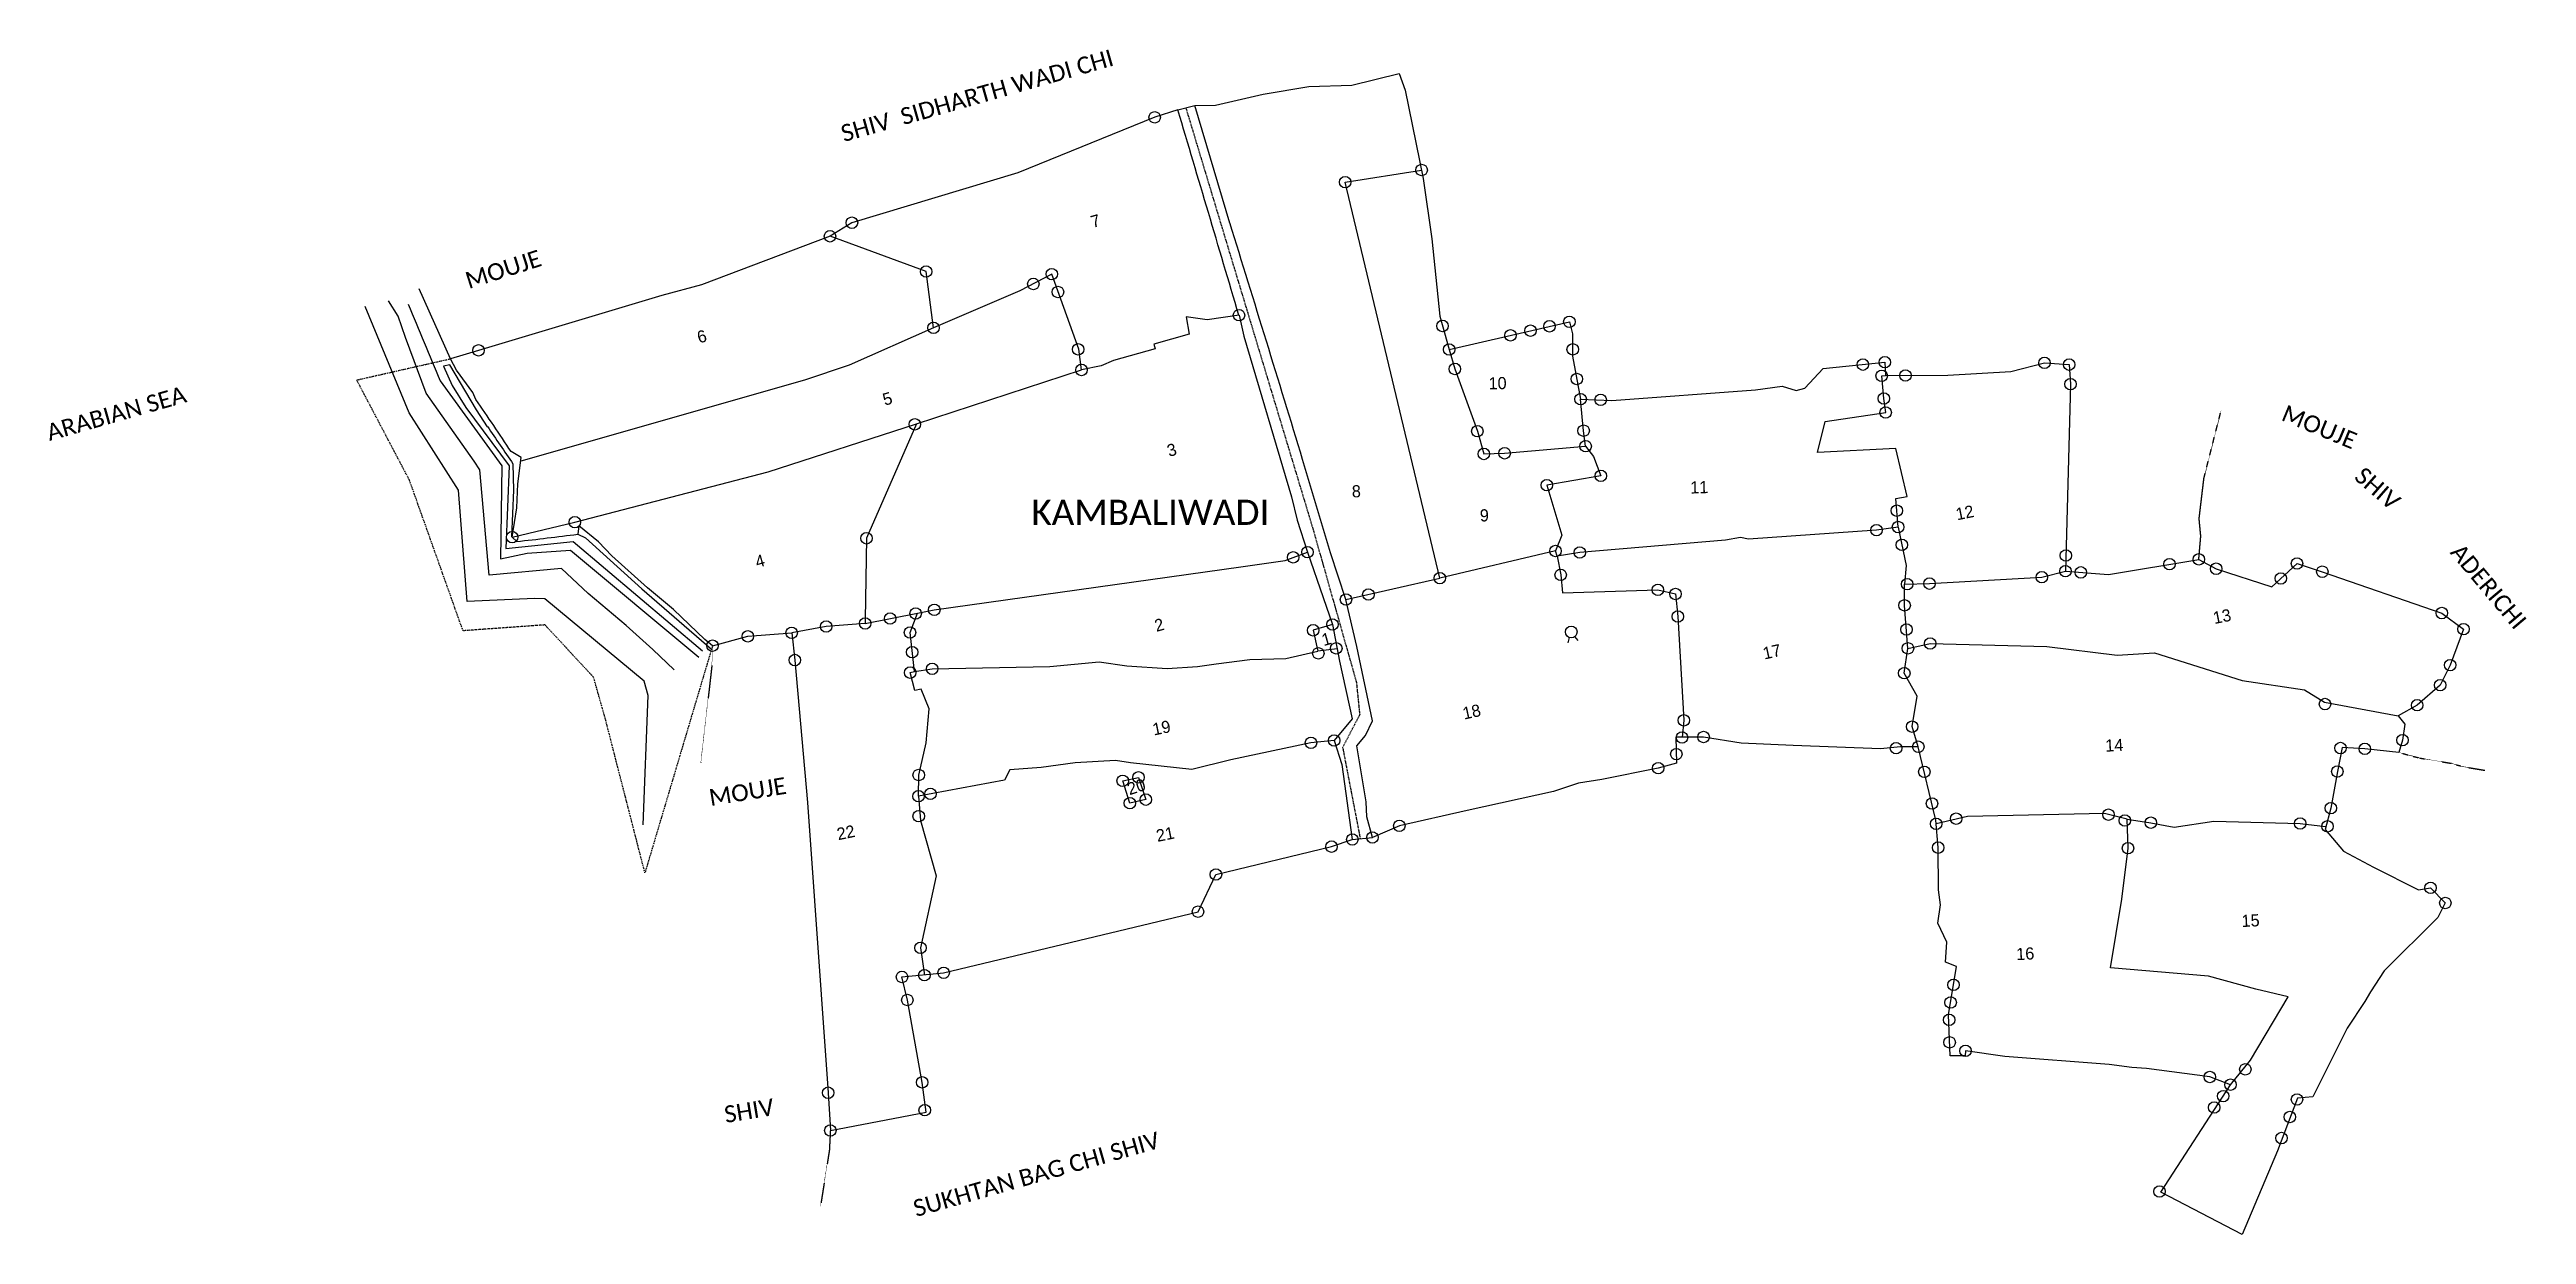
# Model space of a CAD drawing. Header units: metres. Extents: x 353351 to 354831, y 1750898 to 1751606.
import ezdxf

# ---------------------------------------------------------------- set-up
doc = ezdxf.new("R2010")
doc.units = ezdxf.units.M
doc.header["$MEASUREMENT"] = 0
for name, pattern in [('DASHDOT', [1, 0.5, -0.25, 0, -0.25]), ('DASHED', [0.75, 0.5, -0.25]), ('DIVIDE', [1.25, 0.5, -0.25, 0, -0.25, 0, -0.25])]:
    doc.linetypes.add(name, pattern=pattern)
for name, color, linetype in [('LINE_WATER', 4, 'Continuous'), ('OFF', 1, 'Continuous'), ('OTHERS', 1, 'Continuous'), ('POLY_PARCEL', 6, 'Continuous'), ('POLY_ROAD', 30, 'Continuous'), ('POLY_WATER', 4, 'Continuous'), ('TEXT_MAPOUT', 7, 'Continuous'), ('TEXT_PARCEL', 7, 'Continuous'), ('V_BOUND_LINE', 7, 'Continuous'), ('V_BOUND_STREAM_LINE', 7, 'DASHDOT'), ('V_DIVIDE_LINE', 7, 'DIVIDE')]:
    doc.layers.add(name, color=color, linetype=linetype)
doc.styles.get("Standard").update_dxf_attribs({"font": 'calibri.ttf'})
doc.styles.add('TEXT_MAP', font='')
doc.styles.get('TEXT_MAP').set_extended_font_data('Kruti Dev 050')

msp = doc.modelspace()

# ---------------------------------------------------------------- linework, layer by layer
for points in [[(354258.6, 1751251.5), (354259.4, 1751254.6)], [(354264.6, 1751252.8), (354262.6, 1751255.2)]]:
    msp.add_lwpolyline(points)
for centre, radius in [((354011.5, 1751565.6), 3.43), ((354125.3, 1751526.8), 3.43), ((354171, 1751534.1), 3.43), ((353817.5, 1751494.5), 3.43), ((353830.6, 1751502.6), 3.43), ((353874.9, 1751473.4), 3.43), ((353939, 1751466), 3.43), ((353950, 1751471.9), 3.43), ((353953.7, 1751461.2), 3.43), ((354061.9, 1751447.3), 3.43), ((353879.3, 1751439.8), 3.43), ((354183.5, 1751440.9), 3.43), ((354224.1, 1751435.3), 3.43), ((354236.1, 1751438.1), 3.43), ((354247.4, 1751440.7), 3.43), ((354259.3, 1751443.4), 3.43), ((353607.5, 1751426.3), 3.43), ((353965.8, 1751426.9), 3.43), ((354187.5, 1751426.8), 3.43), ((354261.3, 1751426.9), 3.43), ((354434.7, 1751417.8), 3.43), ((354447.8, 1751419.2), 3.43), ((354543.2, 1751418.8), 3.43), ((354557.9, 1751417.8), 3.43), ((353967.8, 1751414.6), 3.43), ((354190.9, 1751415.2), 3.43), ((354263.7, 1751409.2), 3.43), ((354445.9, 1751411.1), 3.43), ((354460.1, 1751411.3), 3.43), ((354558.7, 1751406.1), 3.43), ((354266, 1751397.1), 3.43), ((354278, 1751396.7), 3.43), ((354447.2, 1751397.5), 3.43), ((354448.3, 1751389.2), 3.43), ((353868.2, 1751382.1), 3.43), ((354204.3, 1751378), 3.43), ((354267.8, 1751378.3), 3.43), ((354208.2, 1751364.4), 3.43), ((354220.6, 1751364.8), 3.43), ((354269, 1751369), 3.43), ((354245.8, 1751345.7), 3.43), ((354278.1, 1751351.3), 3.43), ((354455, 1751330.5), 3.43), ((353627.6, 1751314.7), 3.43), ((353665, 1751323.6), 3.43), ((353839.3, 1751314), 3.43), ((354442.8, 1751318.8), 3.43), ((354455.7, 1751320.7), 3.43), ((354094.3, 1751302.6), 3.43), ((354102.8, 1751305.7), 3.43), ((354251, 1751306.4), 3.43), ((354265.5, 1751305.5), 3.43), ((354458, 1751310.1), 3.43), ((354556, 1751303.7), 3.43), ((354617.9, 1751298.5), 3.43), ((354635.4, 1751301.4), 3.43), ((354694.1, 1751298.9), 3.43), ((354181.9, 1751290.2), 3.43), ((354254.1, 1751292.1), 3.43), ((354312.2, 1751283.2), 3.43), ((354461.1, 1751286.6), 3.43), ((354474.5, 1751286.9), 3.43), ((354541.6, 1751290.7), 3.43), ((354555.7, 1751294.3), 3.43), ((354564.9, 1751293.6), 3.43), ((354645.8, 1751295.8), 3.43), ((354684.4, 1751290), 3.43), ((354709.2, 1751294), 3.43), ((353868.7, 1751269), 3.43), ((353879.8, 1751271.2), 3.43), ((354125.8, 1751277.4), 3.43), ((354139.2, 1751280.4), 3.43), ((354322.7, 1751280.7), 3.43), ((354459.6, 1751273.9), 3.43), ((354780.6, 1751269.3), 3.43), ((353768.4, 1751255.4), 3.43), ((353794.6, 1751257.5), 3.43), ((353815.2, 1751261.3), 3.43), ((353838.5, 1751263.1), 3.43), ((353853.4, 1751266), 3.43), ((353865.3, 1751257.7), 3.43), ((354106.2, 1751259), 3.43), ((354117.7, 1751262.5), 3.43), ((354260.4, 1751258), 3.52), ((354324.1, 1751267.2), 3.43), ((354460.7, 1751259.5), 3.43), ((354793.6, 1751259.7), 3.43), ((353747.3, 1751249.8), 3.43), ((353796.5, 1751241.2), 3.43), ((353866.6, 1751245.9), 3.43), ((354109.3, 1751245.2), 3.43), ((354120, 1751248.2), 3.43), ((354461.6, 1751248.2), 3.43), ((354474.9, 1751251.1), 3.43), ((353865.4, 1751233.7), 3.43), ((353878.5, 1751236), 3.43), ((354459.4, 1751233.4), 3.43), ((354779.6, 1751226.2), 3.43), ((354785.6, 1751238.2), 3.43), ((354710.8, 1751214.9), 3.43), ((354765.9, 1751214.2), 3.43), ((354326.6, 1751194.9), 3.43), ((354327.7, 1751205.2), 3.43), ((354339.5, 1751195.2), 3.43), ((354464.1, 1751201.4), 3.43), ((354104.9, 1751191.7), 3.43), ((354118.7, 1751193.1), 3.43), ((354323.2, 1751185), 3.43), ((354454.5, 1751188.5), 3.43), ((354467.8, 1751189.4), 3.43), ((354720.1, 1751188.6), 3.43), ((354734.6, 1751188.1), 3.43), ((354757.1, 1751193.3), 3.43), ((353870.5, 1751172.5), 3.43), ((353992.4, 1751169), 3.43), ((354001.8, 1751171.1), 3.43), ((354312.4, 1751176.6), 3.43), ((354471.4, 1751174.4), 3.43), ((354718.2, 1751174.6), 3.43), ((353870.4, 1751159.8), 3.43), ((353877.5, 1751161.2), 3.43), ((353996.7, 1751155.7), 3.43), ((354006.2, 1751157.8), 3.43), ((354476, 1751155.5), 3.43), ((354714.3, 1751152.7), 3.43), ((353870.5, 1751147.9), 3.43), ((354141.6, 1751135.2), 3.43), ((354157.7, 1751142.1), 3.43), ((354478.5, 1751143.3), 3.43), ((354490.4, 1751146.4), 3.43), ((354581.4, 1751148.8), 3.43), ((354591.2, 1751145.3), 3.43), ((354606.7, 1751144), 3.43), ((354696, 1751143.5), 3.43), ((354712.3, 1751141.8), 3.43), ((354117.2, 1751129.7), 3.43), ((354129.6, 1751134), 3.43), ((354479.7, 1751129.1), 3.43), ((354593.1, 1751128.8), 3.43), ((354048.1, 1751113), 3.43), ((354037.4, 1751090.8), 3.43), ((354773.9, 1751105.1), 3.43), ((354782.7, 1751096), 3.43), ((353871.6, 1751069.2), 3.43), ((353860.5, 1751051.8), 3.43), ((353873.9, 1751052.9), 3.43), ((353885.4, 1751054.3), 3.43), ((354488.8, 1751047.1), 3.43), ((353863.7, 1751038), 3.43), ((354487.1, 1751036.5), 3.43), ((354486.2, 1751026.2), 3.43), ((354486.5, 1751012.7), 3.43), ((354496, 1751007.6), 3.43), ((353872.6, 1750988.8), 3.43), ((354642, 1750992), 3.43), ((354654.3, 1750987.4), 3.43), ((354663.2, 1750996.6), 3.43), ((353816.4, 1750982.6), 3.43), ((353874.1, 1750972.2), 3.43), ((354644.6, 1750973.8), 3.43), ((354650, 1750980.6), 3.43), ((354694.1, 1750978.6), 3.43), ((353817.7, 1750960), 3.43), ((354689.8, 1750968.1), 3.43), ((354684.8, 1750955.5), 3.43), ((354611.9, 1750923.6), 3.43)]:
    msp.add_circle(centre, radius)
at = {"layer": 'LINE_WATER'}
for p, q in [((353566, 1751388.9), (353539.7, 1751452.6)), ((353559.5, 1751446.7), (353553.7, 1751456)), ((353563.8, 1751433.9), (353559.5, 1751446.7)), ((353576.1, 1751400.8), (353563.8, 1751433.9)), ((353584.5, 1751408), (353621.3, 1751357.3)), ((353590.4, 1751417.6), (353586.5, 1751416.9)), ((353586.5, 1751416.9), (353591.7, 1751405.3)), ((353606.2, 1751390.8), (353590.4, 1751417.6)), ((353591.7, 1751405.3), (353599.9, 1751392.1)), ((353604.8, 1751360.1), (353576.1, 1751400.8)), ((353599.9, 1751392.1), (353625.8, 1751357.3)), ((353612.8, 1751380.7), (353606.2, 1751390.8)), ((353595.5, 1751342.8), (353566, 1751388.9)), ((353608.2, 1751354.9), (353604.8, 1751360.1)), ((353613.8, 1751292), (353608.2, 1751354.9)), ((353621.3, 1751357.3), (353620.7, 1751301.8)), ((353625.8, 1751357.3), (353623.8, 1751307.9)), ((353628.5, 1751342.7), (353628.1, 1751358.5)), ((353600.7, 1751276.2), (353595.5, 1751342.8)), ((353627.4, 1751314.8), (353628.5, 1751342.7)), ((353666.8, 1751316.4), (353671.4, 1751314.2)), ((353620.7, 1751301.8), (353636.5, 1751305.1)), ((353623.8, 1751307.9), (353664.1, 1751312)), ((353636.5, 1751305.1), (353662.5, 1751306.9)), ((353662.5, 1751306.9), (353739.1, 1751242.9)), ((353664.1, 1751312), (353741.3, 1751246.7)), ((353671.4, 1751314.2), (353705, 1751283.8)), ((353657.1, 1751296), (353613.8, 1751292)), ((353673, 1751280.9), (353657.1, 1751296)), ((353641, 1751277.9), (353600.7, 1751276.2)), ((353647, 1751277.7), (353641, 1751277.9)), ((353706.5, 1751228.6), (353647, 1751277.7)), ((353695.6, 1751261.9), (353673, 1751280.9)), ((353705, 1751283.8), (353746.7, 1751247.7)), ((353711.6, 1751247.5), (353695.6, 1751261.9)), ((353724.4, 1751235.4), (353711.6, 1751247.5)), ((353708.9, 1751220), (353706.5, 1751228.6)), ((353705.8, 1751142.7), (353708.9, 1751220))]:
    msp.add_line(p, q, dxfattribs=at)
for centre, radius, start, end in [((358249.1, 1753370.9), 5060.7, 202.2587, 202.8212), ((355246.7, 1752489), 1974.3, 214.1497, 214.9302)]:
    msp.add_arc(centre, radius, start, end, dxfattribs=at)
at = {"layer": 'OFF'}
for p, q in [((354025.4, 1751570), (354035.4, 1751572.6)), ((354129.6, 1751134), (354141.6, 1751135.2))]:
    msp.add_line(p, q, dxfattribs=at)
at = {"layer": 'OTHERS', "linetype": 'DASHED'}
for p, q in [((354030.1, 1751571.3), (354106.2, 1751319.1)), ((354106.2, 1751319.1), (354132, 1751228)), ((354132, 1751228), (354134, 1751208.5)), ((354134, 1751208.5), (354123.8, 1751189)), ((354123.8, 1751189), (354134.3, 1751134.5))]:
    msp.add_line(p, q, dxfattribs=at)
at = {"layer": 'POLY_PARCEL'}
for p, q in [((354125.3, 1751526.8), (354171, 1751534.1)), ((354181.9, 1751290.2), (354125.3, 1751526.8)), ((353874.9, 1751473.4), (353817.5, 1751494.5)), ((353879.3, 1751439.8), (353874.9, 1751473.4)), ((353950, 1751471.9), (353931, 1751461.8)), ((353966.2, 1751427), (353950, 1751471.9)), ((353931, 1751461.8), (353879.3, 1751439.8)), ((353879.3, 1751439.8), (353828.9, 1751417.4)), ((354032.2, 1751435.9), (354010.9, 1751430)), ((354042.9, 1751444.5), (354030.4, 1751446.3)), ((354030.4, 1751446.3), (354032.2, 1751435.9)), ((354061.9, 1751447.3), (354042.9, 1751444.5)), ((353967.8, 1751414.6), (353966.2, 1751427)), ((353986.9, 1751420.3), (353979.6, 1751417.1)), ((354011.7, 1751427.2), (353986.9, 1751420.3)), ((354010.9, 1751430), (354011.7, 1751427.2)), ((354187.5, 1751426.8), (354190.9, 1751415.2)), ((353802.2, 1751408.5), (353632.7, 1751360)), ((353828.9, 1751417.4), (353802.2, 1751408.5)), ((353869.2, 1751382.4), (353967.8, 1751414.6)), ((353979.6, 1751417.1), (353967.8, 1751414.6)), ((354190.9, 1751415.2), (354204.3, 1751378)), ((354445.9, 1751411.1), (354448.2, 1751411.2)), ((354447.2, 1751397.5), (354445.9, 1751411.1)), ((354267.8, 1751378.3), (354266, 1751397.1)), ((354448.3, 1751389.2), (354447.2, 1751397.5)), ((353780.6, 1751353.7), (353869.2, 1751382.4)), ((353869.2, 1751382.4), (353839.3, 1751314)), ((354204.3, 1751378), (354208.2, 1751364.4)), ((354269, 1751369), (354267.8, 1751378.3)), ((354407.5, 1751365.2), (354412.2, 1751383.8)), ((354412.2, 1751383.8), (354448.3, 1751389.2)), ((354208.2, 1751364.4), (354220.6, 1751364.8)), ((354220.6, 1751364.8), (354269, 1751369)), ((354269, 1751369), (354273.7, 1751362.8)), ((354273.7, 1751362.8), (354278.1, 1751351.3)), ((354454.4, 1751367.7), (354407.5, 1751365.2)), ((354461.2, 1751338.9), (354454.4, 1751367.7)), ((353665, 1751323.6), (353780.6, 1751353.7)), ((354278.1, 1751351.3), (354245.8, 1751345.7)), ((354245.8, 1751345.7), (354254.8, 1751315.9)), ((354454.4, 1751337.7), (354461.2, 1751338.9)), ((354455.7, 1751320.7), (354454.4, 1751337.7)), ((353627.6, 1751314.7), (353665, 1751323.6)), ((354254.8, 1751315.9), (354251, 1751306.4)), ((354442.8, 1751318.8), (354366.3, 1751313.5)), ((354455.7, 1751320.7), (354442.8, 1751318.8)), ((354455.7, 1751320.7), (354460.5, 1751297.7)), ((353839.3, 1751314), (353838.6, 1751265.5)), ((354089.5, 1751300.8), (354102.8, 1751305.7)), ((354251, 1751306.4), (354181.9, 1751290.2)), ((354251.9, 1751303.2), (354251, 1751306.4)), ((354265.5, 1751305.5), (354251.9, 1751303.2)), ((354251.9, 1751303.2), (354254.1, 1751292.1)), ((354352.6, 1751312.9), (354265.5, 1751305.5)), ((354361.5, 1751314.5), (354352.6, 1751312.9)), ((354366.3, 1751313.5), (354361.5, 1751314.5)), ((353879.8, 1751271.2), (354063, 1751296.9)), ((354063, 1751296.9), (354089.5, 1751300.8)), ((354125.8, 1751277.4), (354181.9, 1751290.2)), ((354254.1, 1751292.1), (354255.2, 1751281.3)), ((354460.5, 1751297.7), (354459.5, 1751286.6)), ((354459.5, 1751286.6), (354474.5, 1751286.9)), ((354459.6, 1751273.9), (354459.5, 1751286.6)), ((354474.5, 1751286.9), (354541.6, 1751290.7)), ((354541.6, 1751290.7), (354555.7, 1751294.3)), ((354255.2, 1751281.3), (354312.2, 1751283.2)), ((354312.2, 1751283.2), (354322.7, 1751280.7)), ((354322.7, 1751280.7), (354324.1, 1751267.2)), ((354461.6, 1751248.2), (354459.6, 1751273.9)), ((353815.2, 1751261.3), (353794.6, 1751257.5)), ((353838.5, 1751263.1), (353815.2, 1751261.3)), ((353838.5, 1751263.1), (353869.8, 1751269.2)), ((353838.6, 1751265.5), (353838.5, 1751263.1)), ((353865.3, 1751257.7), (353869.8, 1751269.2)), ((353867.9, 1751234.4), (353865.3, 1751257.7)), ((353869.8, 1751269.2), (353879.8, 1751271.2)), ((354117.7, 1751262.5), (354106.2, 1751259)), ((354106.2, 1751259), (354108.8, 1751247.3)), ((354324.1, 1751267.2), (354327.7, 1751205.2)), ((354068.3, 1751241.6), (354089.8, 1751242.1)), ((354089.8, 1751242.1), (354109, 1751246.5)), ((354108.8, 1751247.3), (354109, 1751246.5)), ((354120.5, 1751248), (354109, 1751246.5)), ((354459.4, 1751233.4), (354461.6, 1751248.2)), ((354461.6, 1751248.2), (354474.9, 1751251.1)), ((354474.9, 1751251.1), (354544.5, 1751249.4)), ((354544.5, 1751249.4), (354586.7, 1751244.1)), ((354586.7, 1751244.1), (354609, 1751245.6)), ((354609, 1751245.6), (354661.4, 1751228.9)), ((353865.4, 1751233.7), (353867.9, 1751234.4)), ((353868.2, 1751223.1), (353865.4, 1751233.7)), ((353867.9, 1751234.4), (353878.5, 1751236)), ((353878.5, 1751236), (353948.8, 1751237.3)), ((353948.8, 1751237.3), (353978.4, 1751240.1)), ((353978.4, 1751240.1), (353994.8, 1751237.7)), ((353994.8, 1751237.7), (354018.9, 1751236.1)), ((354018.9, 1751236.1), (354037, 1751237.4)), ((354037, 1751237.4), (354048.2, 1751239)), ((354048.2, 1751239), (354068.3, 1751241.6)), ((354467.2, 1751219.7), (354459.4, 1751233.4)), ((354661.4, 1751228.9), (354698.6, 1751223.5)), ((353872, 1751223.9), (353868.2, 1751223.1)), ((353876.7, 1751212.1), (353872, 1751223.9)), ((354464.1, 1751201.4), (354467.2, 1751219.7)), ((354698.6, 1751223.5), (354710.6, 1751216.1)), ((354710.6, 1751216.1), (354754.5, 1751207.9)), ((353875, 1751191.8), (353876.7, 1751212.1)), ((354327.7, 1751205.2), (354326.6, 1751194.9)), ((354467.8, 1751189.4), (354464.1, 1751201.4)), ((353870.5, 1751172.5), (353875, 1751191.8)), ((354104.9, 1751191.7), (354057, 1751181.5)), ((354118.7, 1751193.1), (354104.9, 1751191.7)), ((353870.4, 1751159.8), (353870.5, 1751172.5)), ((353921.7, 1751169.4), (353870.4, 1751159.8)), ((353925, 1751175.5), (353921.7, 1751169.4)), ((353943.7, 1751177), (353925, 1751175.5)), ((353964, 1751179.8), (353943.7, 1751177)), ((353988.1, 1751181.1), (353964, 1751179.8)), ((353997.1, 1751179.8), (353988.1, 1751181.1)), ((353992.4, 1751169), (354001.8, 1751171.1)), ((353996.7, 1751155.7), (353992.4, 1751169)), ((354033.6, 1751175.7), (353997.1, 1751179.8)), ((354001.8, 1751171.1), (354006.2, 1751157.8)), ((354057, 1751181.5), (354033.6, 1751175.7)), ((353870.4, 1751159.8), (353871.5, 1751145.4)), ((354006.2, 1751157.8), (353996.7, 1751155.7)), ((353871.5, 1751145.4), (353880.9, 1751112.2)), ((354497.1, 1751147.6), (354478.5, 1751143.3)), ((354579, 1751149.4), (354497.1, 1751147.6)), ((354592.6, 1751146.1), (354579, 1751149.4)), ((354592.6, 1751146.1), (354606.7, 1751144)), ((354593.1, 1751128.8), (354592.6, 1751146.1)), ((354606.7, 1751144), (354620.7, 1751141.4)), ((354620.7, 1751141.4), (354644.3, 1751145)), ((354644.3, 1751145), (354696, 1751143.5)), ((354696, 1751143.5), (354711.2, 1751141.7)), ((354589.5, 1751098.2), (354593.1, 1751128.8)), ((353880.9, 1751112.2), (353871.6, 1751069.2)), ((354582.6, 1751057.2), (354589.5, 1751098.2)), ((353871.6, 1751069.2), (353873.9, 1751052.9)), ((354641.1, 1751052.3), (354582.6, 1751057.2)), ((354669.4, 1751044.5), (354641.1, 1751052.3)), ((354666.3, 1751002), (354688.7, 1751040)), ((354688.7, 1751040), (354669.4, 1751044.5)), ((354654.3, 1750987.4), (354666.3, 1751002))]:
    msp.add_line(p, q, dxfattribs=at)
at = {"layer": 'POLY_ROAD'}
for p, q in [((354056.4, 1751502.4), (354035.4, 1751572.6)), ((354061.9, 1751447.3), (354064.7, 1751434.8)), ((354064.7, 1751434.8), (354093.2, 1751338.7)), ((354116.6, 1751305.3), (354099.9, 1751361.1)), ((354093.2, 1751338.7), (354096.6, 1751324.8)), ((354096.6, 1751324.8), (354102.8, 1751305.7)), ((354102.8, 1751305.7), (354112.1, 1751278.5)), ((354125.8, 1751277.4), (354116.6, 1751305.3)), ((354112.1, 1751278.5), (354117.7, 1751262.5)), ((354132.2, 1751249.4), (354125.8, 1751277.4)), ((354117.7, 1751262.5), (354121.9, 1751240.5)), ((354141.7, 1751204.9), (354132.2, 1751249.4)), ((354121.9, 1751240.5), (354129.5, 1751206.1)), ((354129.5, 1751206.1), (354118.7, 1751193.1)), ((354137.5, 1751196.1), (354141.7, 1751204.9)), ((354118.7, 1751193.1), (354123.4, 1751178.7)), ((354132.3, 1751190), (354137.5, 1751196.1)), ((354137.8, 1751156.4), (354132.3, 1751190)), ((354123.4, 1751178.7), (354129.6, 1751134)), ((354138.3, 1751147.5), (354137.8, 1751156.4)), ((354141.6, 1751135.2), (354138.3, 1751147.5))]:
    msp.add_line(p, q, dxfattribs=at)
for centre, radius, start, end in [((326793, 1743422.6), 28425, 16.39813, 16.65617), ((328186.7, 1743472.6), 27087.3, 16.93125, 17.24413)]:
    msp.add_arc(centre, radius, start, end, dxfattribs=at)
at = {"layer": 'POLY_WATER'}
for p, q in [((353590.8, 1751421.3), (353572.1, 1751463)), ((353594.4, 1751414.4), (353590.8, 1751421.3)), ((353604, 1751401.2), (353594.4, 1751414.4)), ((353605.9, 1751396.9), (353604, 1751401.2)), ((353633, 1751362.2), (353626.9, 1751365.8)), ((353630.9, 1751346.5), (353633, 1751362.2)), ((353630.3, 1751332.1), (353630.9, 1751346.5)), ((353627.6, 1751314.7), (353630.3, 1751332.1)), ((353667.4, 1751321.4), (353666.8, 1751316.4)), ((353679.2, 1751311.9), (353667.4, 1751321.4)), ((353630.4, 1751312), (353627.6, 1751314.7)), ((353687.2, 1751303.5), (353679.2, 1751311.9)), ((353708.4, 1751284.3), (353687.2, 1751303.5)), ((353723.9, 1751271.4), (353708.4, 1751284.3)), ((353742.6, 1751253.4), (353723.9, 1751271.4)), ((353747.3, 1751249.8), (353742.6, 1751253.4))]:
    msp.add_line(p, q, dxfattribs=at)
for centre, radius, start, end in [((352036.4, 1750314.3), 1906.7, 33.4681, 34.5956), ((353436.6, 1753082.4), 1780.9, 276.246, 277.4266)]:
    msp.add_arc(centre, radius, start, end, dxfattribs=at)
at = {"layer": 'V_BOUND_LINE'}
for p, q in [((354076.3, 1751579.5), (354103.6, 1751584.1)), ((354103.6, 1751584.1), (354129.4, 1751584.8)), ((354129.4, 1751584.8), (354157.6, 1751591.8)), ((354157.6, 1751591.8), (354161.1, 1751581.9)), ((354025.4, 1751570), (354011.5, 1751565.6)), ((354035.4, 1751572.6), (354047.8, 1751572.9)), ((354047.8, 1751572.9), (354076.3, 1751579.5)), ((354161.1, 1751581.9), (354172, 1751529)), ((354011.5, 1751565.6), (353929.7, 1751532.5)), ((353929.7, 1751532.5), (353830.6, 1751502.6)), ((354172, 1751529), (354177.2, 1751493)), ((353817.5, 1751494.5), (353740.8, 1751465.4)), ((353830.6, 1751502.6), (353817.5, 1751494.5)), ((354177.2, 1751493), (354181.9, 1751446.7)), ((353740.8, 1751465.4), (353717, 1751459)), ((353717, 1751459), (353607.5, 1751426.3)), ((354181.9, 1751446.7), (354187.5, 1751426.8)), ((354187.5, 1751426.8), (354259.3, 1751443.4)), ((354259.3, 1751443.4), (354261.2, 1751436.1)), ((354261.2, 1751436.1), (354261.2, 1751422.9)), ((353607.5, 1751426.3), (353590.8, 1751421.3)), ((354261.2, 1751422.9), (354266, 1751397.1)), ((354370.6, 1751402.7), (354386.4, 1751404.9)), ((354386.4, 1751404.9), (354394.9, 1751402.4)), ((354399.9, 1751403.7), (354411, 1751415.4)), ((354411, 1751415.4), (354447.8, 1751419.2)), ((354447.8, 1751419.2), (354448.2, 1751411.2)), ((354448.2, 1751411.2), (354485.4, 1751411.4)), ((354485.4, 1751411.4), (354523, 1751413.7)), ((354523, 1751413.7), (354543.2, 1751418.8)), ((354543.2, 1751418.8), (354557.9, 1751417.8)), ((354558.7, 1751406.1), (354555.7, 1751294.3)), ((354557.9, 1751417.8), (354558.7, 1751406.1)), ((354266, 1751397.1), (354284.7, 1751396.4)), ((354284.7, 1751396.4), (354370.6, 1751402.7)), ((354394.9, 1751402.4), (354399.9, 1751403.7)), ((354581.5, 1751292.3), (354635.4, 1751301.4)), ((354635.4, 1751301.4), (354645.8, 1751295.8)), ((354555.7, 1751294.3), (354581.5, 1751292.3)), ((354645.8, 1751295.8), (354679, 1751285)), ((354679, 1751285), (354694.1, 1751298.9)), ((354694.1, 1751298.9), (354709.2, 1751294)), ((354709.2, 1751294), (354780.6, 1751269.3)), ((353768.4, 1751255.4), (353794.6, 1751257.5)), ((353794.6, 1751257.5), (353796.5, 1751241.2)), ((354780.6, 1751269.3), (354793.6, 1751259.7)), ((354793.6, 1751259.7), (354785.6, 1751238.2)), ((353747.3, 1751249.8), (353768.4, 1751255.4)), ((353796.5, 1751241.2), (353804, 1751156.1)), ((354785.6, 1751238.2), (354779.6, 1751226.2)), ((354765.9, 1751214.2), (354754.5, 1751207.9)), ((354779.6, 1751226.2), (354765.9, 1751214.2)), ((354754.5, 1751207.9), (354758.6, 1751202.9)), ((354758.6, 1751202.9), (354757.1, 1751193.3)), ((354339.5, 1751195.2), (354323, 1751195.1)), ((354323, 1751195.1), (354323.4, 1751179.6)), ((354362, 1751191.6), (354339.5, 1751195.2)), ((354393, 1751190.1), (354362, 1751191.6)), ((354445.3, 1751188.1), (354393, 1751190.1)), ((354457.2, 1751189.3), (354445.3, 1751188.1)), ((354467.8, 1751189.4), (354457.2, 1751189.3)), ((354478.3, 1751145.6), (354467.8, 1751189.4)), ((354721, 1751189), (354718.2, 1751174.6)), ((354734.6, 1751188.1), (354721, 1751189)), ((354754.9, 1751186), (354734.6, 1751188.1)), ((354757.1, 1751193.3), (354754.9, 1751186)), ((354278.6, 1751169.9), (354264.8, 1751167.6)), ((354312.4, 1751176.6), (354278.6, 1751169.9)), ((354323.4, 1751179.6), (354312.4, 1751176.6)), ((354718.2, 1751174.6), (354714.3, 1751152.7)), ((353804, 1751156.1), (353816.4, 1750982.6)), ((354249.8, 1751162.7), (354198.3, 1751151.3)), ((354264.8, 1751167.6), (354249.8, 1751162.7)), ((354157.7, 1751142.1), (354141.6, 1751135.2)), ((354198.3, 1751151.3), (354157.7, 1751142.1)), ((354479.7, 1751129.1), (354478.3, 1751145.6)), ((354714.3, 1751152.7), (354710.9, 1751140)), ((354710.9, 1751140), (354721.9, 1751126.9)), ((354048.1, 1751113), (354117.2, 1751129.7)), ((354117.2, 1751129.7), (354129.6, 1751134)), ((354479.9, 1751103.9), (354479.7, 1751129.1)), ((354721.9, 1751126.9), (354739.8, 1751117.5)), ((354037.4, 1751090.8), (354048.1, 1751113)), ((354739.8, 1751117.5), (354766.6, 1751103.8)), ((354479.4, 1751083.9), (354481.1, 1751094.9)), ((354481.1, 1751094.9), (354479.9, 1751103.9)), ((354766.6, 1751103.8), (354773.9, 1751105.1)), ((354773.9, 1751105.1), (354782.7, 1751096)), ((354782.7, 1751096), (354778.2, 1751087.4)), ((353885.4, 1751054.3), (354037.4, 1751090.8)), ((354484.9, 1751072.6), (354479.4, 1751083.9)), ((354778.2, 1751087.4), (354746.2, 1751055.5)), ((354484, 1751060.7), (354484.9, 1751072.6)), ((353860.5, 1751051.8), (353885.4, 1751054.3)), ((353863.7, 1751038), (353860.5, 1751051.8)), ((354490.6, 1751058.1), (354484, 1751060.7)), ((354485.9, 1751029.1), (354490.6, 1751058.1)), ((354746.2, 1751055.5), (354738, 1751042.9)), ((353872.6, 1750988.8), (353863.7, 1751038)), ((354734.6, 1751037.2), (354724, 1751021.1)), ((354738, 1751042.9), (354734.6, 1751037.2)), ((354486.8, 1751004.7), (354485.9, 1751029.1)), ((354724, 1751021.1), (354703.5, 1750980.1)), ((354496, 1751007.6), (354495.8, 1751004.7)), ((354519.5, 1751004.3), (354496, 1751007.6)), ((354495.8, 1751004.7), (354486.8, 1751004.7)), ((354581.8, 1750999.4), (354519.5, 1751004.3)), ((354595.3, 1750997.7), (354581.8, 1750999.4)), ((354604.2, 1750997), (354595.3, 1750997.7)), ((354642, 1750992), (354604.2, 1750997)), ((354654.3, 1750987.4), (354642, 1750992)), ((353816.4, 1750982.6), (353817.7, 1750960)), ((353874.9, 1750971), (353872.6, 1750988.8)), ((354612.7, 1750923.2), (354654.3, 1750987.4)), ((354694.4, 1750979.4), (354682.5, 1750947.8)), ((354703.5, 1750980.1), (354694.4, 1750979.4)), ((353817.7, 1750960), (353874.9, 1750971)), ((354682.5, 1750947.8), (354661.3, 1750897.9)), ((354661.3, 1750897.9), (354612.7, 1750923.2))]:
    msp.add_line(p, q, dxfattribs=at)
at = {"layer": 'V_BOUND_STREAM_LINE'}
for p, q in [((353534.7, 1751408.6), (353590.8, 1751421.3)), ((353566.2, 1751348.7), (353534.7, 1751408.6)), ((353534.7, 1751408.6), (353534.7, 1751408.6)), ((353534.7, 1751408.6), (353534.7, 1751408.6)), ((353534.7, 1751408.6), (353534.7, 1751408.6)), ((353598.2, 1751258.7), (353566.2, 1751348.7)), ((353647.2, 1751262.2), (353598.2, 1751258.7)), ((353676.2, 1751230.9), (353647.2, 1751262.2)), ((353647.2, 1751262.2), (353647.2, 1751262.2)), ((353747.3, 1751249.8), (353706.9, 1751114)), ((353683.2, 1751206.3), (353676.2, 1751230.9)), ((353706.9, 1751114), (353683.2, 1751206.3))]:
    msp.add_line(p, q, dxfattribs=at)
at = {"layer": 'V_DIVIDE_LINE', "ltscale": 0.1}
for p, q in [((354638.5, 1751350), (354648.7, 1751390.2)), ((354635.6, 1751325.7), (354638.5, 1751350)), ((354636.6, 1751315.3), (354635.6, 1751325.7)), ((354635.4, 1751301.4), (354636.6, 1751315.3)), ((353747.3, 1751249.8), (353746.9, 1751237.9)), ((353746.9, 1751237.9), (353740.3, 1751180)), ((354754.9, 1751186), (354767.5, 1751182.6)), ((354767.5, 1751182.6), (354786.2, 1751179.5)), ((354786.2, 1751179.5), (354793.3, 1751177.5)), ((354793.3, 1751177.5), (354806.3, 1751175.3)), ((353817.1, 1750948.2), (353811.8, 1750914.7)), ((353817.7, 1750960), (353817.1, 1750948.2))]:
    msp.add_line(p, q, dxfattribs=at)

# ---------------------------------------------------------------- texts
msp.add_text('KAMBALIWADI', height=15).set_placement((353937.8, 1751322))
at = {"layer": 'TEXT_MAPOUT'}
for s, height, rotation, p in [('SHIV  SIDHARTH WADI CHI', 10.066, 15.839, (353825.8, 1751550.8)), ('MOUJE', 10.07, 17.684, (353601.6, 1751462.9)), ('ARABIAN SEA', 10.066, 15.839, (353351.1, 1751372.1)), ('MOUJE', 10.07, 337.5877, (354684, 1751384.8)), ('SHIV', 10.07, 318.8449, (354727.7, 1751349.8)), ('ADERICHI', 10.07, 310.0621, (354785.1, 1751305.3)), ('MOUJE', 10.07, 9.2661, (353746.1, 1751153.9)), ('SHIV', 10.07, 9.2661, (353755.2, 1750964.5)), ('SUKHTAN BAG CHI SHIV', 10.066, 15.839, (353869, 1750908.3))]:
    msp.add_text(s, height=height, rotation=rotation, dxfattribs=at).set_placement(p)
at = {"layer": 'TEXT_PARCEL', "style": 'TEXT_MAP'}
for s, rotation, p in [('7', 15.839, (353974.5, 1751499.4)), ('6', 15.839, (353739.3, 1751430.4)), ('10', 1.577, (354211.1, 1751402.9)), ('5', 15.839, (353850.2, 1751393.2)), ('3', 15.839, (354020.1, 1751362.6)), ('8', 1.577, (354129.4, 1751338.4)), ('11', 1.577, (354331.6, 1751340.7)), ('9', 1.577, (354205.9, 1751324)), ('12', 11.4464, (354491, 1751324.7)), ('4', 15.839, (353774, 1751296.2)), ('13', 11.4464, (354644.7, 1751262.7)), ('2', 15.839, (354012.6, 1751258)), ('1', 15.839, (354112.5, 1751249.5)), ('17', 12.3605, (354375.8, 1751241.5)), ('18', 12.3605, (354196.4, 1751205.6)), ('19', 11.4464, (354011, 1751196.1)), ('14', 2.9386, (354579.7, 1751186.4)), ('20', 17.684, (353996.5, 1751160.4)), ('22', 11.4464, (353822.4, 1751133.5)), ('21', 11.4464, (354013.2, 1751132.5)), ('15', 2.9386, (354661.1, 1751081.6)), ('16', 2.9386, (354526.5, 1751061.8))]:
    msp.add_text(s, height=7.25, rotation=rotation, dxfattribs=at).set_placement(p)

doc.saveas('drawing.dxf')
